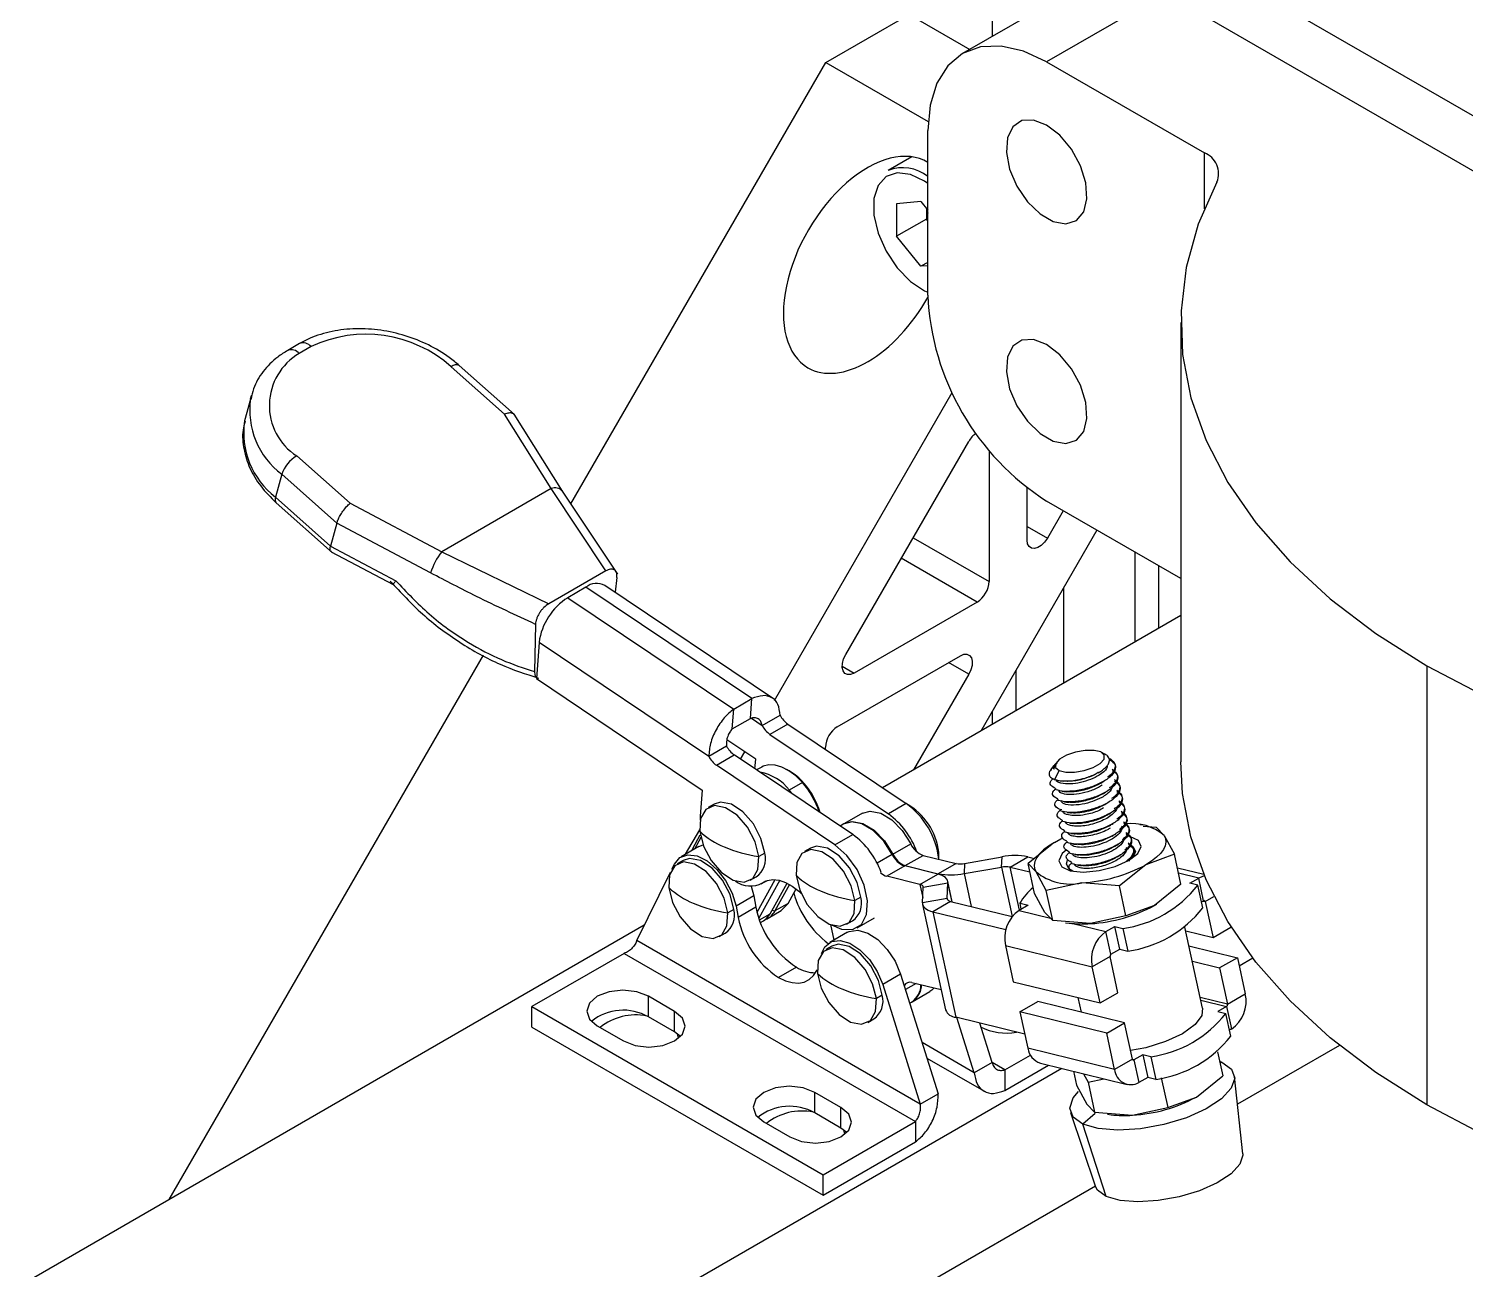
# Model space of a CAD drawing. Header units: millimetres. Extents: x -190 to 12889, y -227 to 3957.
# Drawn here: x 12126.8 to 12212.2, y 663.3 to 737.1 of the extents above; entities that cross this region are included whole.
import ezdxf

# ---------------------------------------------------------------- set-up
doc = ezdxf.new("R2010")
doc.units = ezdxf.units.MM
doc.header["$LTSCALE"] = 0.7
doc.layers.get('0').update_dxf_attribs({"color": 255})
doc.layers.add('DIM', color=94, linetype='Continuous', lineweight=25)

# ---------------------------------------------------------------- blocks, each defined once
blk = doc.blocks.new('3d')
at = {"color": 5, "linetype": 'Continuous', "lineweight": 25}
for p, q in [((17582.038, 697.738), (17582.038, 660.476)), ((17619.982, 650.36), (17595.177, 664.68)), ((17587.349, 663.542), (17580.278, 659.46)), ((17592.348, 663.047), (17585.277, 658.965)), ((17592.348, 663.047), (17617.154, 648.727)), ((17572.138, 658.937), (17577.088, 661.794)), ((17577.088, 661.794), (17580.704, 659.707)), ((17556.971, 632.667), (17572.138, 658.937)), ((17572.138, 658.937), (17578.222, 655.425)), ((17585.277, 658.965), (17594.658, 653.55)), ((17578.206, 645.083), (17578.206, 654.882)), ((17577.247, 653.322), (17575.847, 652.514)), ((17594.658, 650.232), (17594.658, 653.55)), ((17577.795, 650.656), (17576.351, 650.527)), ((17576.351, 650.527), (17576.351, 648.602)), ((17577.795, 650.656), (17578.206, 650.145)), ((17578.119, 649.622), (17576.351, 648.602)), ((17578.119, 650.254), (17578.119, 649.622)), ((17578.206, 649.514), (17578.119, 649.622)), ((17577.795, 646.806), (17576.351, 648.602)), ((17578.206, 647.043), (17577.795, 646.806)), ((17578.206, 646.842), (17577.795, 646.806)), ((17593.26, 643.454), (17593.26, 617.324)), ((17540.828, 642.211), (17540.121, 641.803)), ((17541.512, 642.027), (17540.805, 641.619)), ((17553.021, 638.012), (17549.85, 640.833)), ((17553.609, 637.982), (17550.33, 640.898)), ((17537.959, 639.123), (17537.59, 637.76)), ((17537.913, 638.93), (17537.959, 639.123)), ((17569.075, 620.972), (17579.654, 639.296)), ((17537.59, 637.76), (17537.556, 637.621)), ((17555.8, 633.579), (17553.021, 638.012)), ((17556.463, 633.428), (17553.592, 638.007)), ((17573.32, 623.705), (17580.644, 636.392)), ((17540.658, 635.526), (17543.829, 632.706)), ((17581.85, 635.838), (17581.85, 628.052)), ((17539.766, 634.436), (17539.397, 633.073)), ((17543.042, 631.523), (17539.766, 634.436)), ((17555.8, 633.579), (17549.282, 629.816)), ((17559.041, 628.684), (17555.8, 633.579)), ((17559.759, 628.497), (17556.467, 633.42)), ((17584.113, 630.513), (17584.113, 633.62)), ((17539.397, 633.073), (17542.672, 630.159)), ((17539.44, 632.734), (17542.794, 629.75)), ((17543.829, 632.706), (17549.282, 629.816)), ((17593.26, 628.228), (17585.277, 632.836)), ((17586.263, 632.267), (17585.32, 630.633)), ((17543.042, 631.523), (17542.672, 630.159)), ((17548.627, 628.563), (17543.042, 631.523)), ((17588.263, 631.112), (17581.36, 619.155)), ((17584.113, 631.33), (17585.32, 630.633)), ((17542.672, 630.159), (17546.558, 628.1)), ((17577.334, 630.659), (17581.85, 628.052)), ((17542.712, 629.827), (17546.394, 627.876)), ((17549.282, 629.816), (17555.648, 626.725)), ((17581.143, 626.828), (17576.627, 629.434)), ((17590.523, 629.808), (17590.523, 624.445)), ((17559.041, 628.684), (17555.648, 626.725)), ((17559.702, 628.294), (17559.595, 627.413)), ((17591.937, 628.991), (17591.937, 625.262)), ((17557.868, 627.711), (17556.788, 627.088)), ((17567.734, 621.081), (17557.868, 627.711)), ((17569.082, 621.037), (17558.986, 627.822)), ((17586.28, 627.678), (17586.28, 621.996)), ((17556.788, 627.088), (17566.655, 620.458)), ((17581.143, 626.828), (17573.82, 622.6)), ((17593.26, 626.025), (17575.514, 615.78)), ((17554.867, 625.503), (17554.802, 622.694)), ((17555.077, 624.429), (17554.918, 622.273)), ((17565.172, 617.646), (17555.077, 624.429)), ((17533.078, 591.283), (17551.775, 623.667)), ((17572.82, 619.41), (17580.143, 623.637)), ((17580.643, 622.532), (17579.435, 623.229)), ((17554.918, 622.273), (17564.784, 615.642)), ((17573.113, 623.008), (17573.82, 622.6)), ((17580.643, 622.532), (17577.36, 616.846)), ((17583.452, 622.779), (17583.452, 620.363)), ((17607.905, 623.043), (17607.905, 596.914)), ((17566.655, 620.458), (17567.734, 621.081)), ((17567.647, 619.91), (17567.734, 621.081)), ((17566.568, 619.287), (17566.655, 620.458)), ((17566.568, 619.287), (17567.647, 619.91)), ((17567.706, 619.918), (17568.354, 619.483)), ((17568.354, 619.483), (17569.414, 620.095)), ((17582.038, 620.329), (17582.038, 619.547)), ((17569.876, 619.569), (17568.815, 618.957)), ((17568.815, 618.957), (17575.863, 614.221)), ((17569.876, 619.569), (17576.923, 614.833)), ((17566.233, 618.258), (17565.172, 617.646)), ((17567.966, 617.479), (17566.253, 618.63)), ((17572.113, 618.066), (17572.113, 618.185)), ((17565.633, 617.12), (17566.694, 617.732)), ((17572.681, 612.384), (17565.633, 617.12)), ((17573.741, 612.996), (17566.694, 617.732)), ((17567.062, 617.485), (17567.312, 617.919)), ((17567.923, 616.906), (17567.966, 617.479)), ((17585.711, 617.104), (17585.515, 616.852)), ((17585.698, 616.892), (17585.792, 617.118)), ((17588.731, 617.787), (17588.524, 617.894)), ((17568.323, 617.014), (17568.022, 616.84)), ((17569.965, 616.784), (17569.823, 616.865)), ((17586.016, 616.805), (17585.751, 616.272)), ((17588.341, 616.67), (17588.432, 616.727)), ((17564.784, 615.642), (17564.668, 614.082)), ((17570.744, 616.091), (17569.966, 615.642)), ((17569.966, 615.642), (17570.168, 615.398)), ((17570.824, 616.061), (17570.744, 616.091)), ((17585.797, 615.734), (17585.814, 615.656)), ((17565.497, 614.805), (17565.144, 614.601)), ((17576.923, 614.833), (17575.863, 614.221)), ((17585.934, 615.106), (17585.951, 615.028)), ((17564.668, 614.082), (17564.662, 613.845)), ((17574.314, 614.261), (17573.254, 613.649)), ((17586.189, 614.458), (17586.071, 614.478)), ((17586.071, 614.478), (17586.088, 614.399)), ((17586.208, 613.849), (17586.225, 613.771)), ((17563.793, 611.823), (17564.632, 613.277)), ((17564.232, 612.171), (17564.671, 612.97)), ((17564.701, 612.824), (17564.317, 612.126)), ((17572.681, 612.384), (17573.741, 612.996)), ((17573.218, 613.628), (17572.994, 613.499)), ((17586.345, 613.221), (17586.362, 613.142)), ((17591.031, 613.555), (17590.812, 613.583)), ((17591.026, 613.491), (17591.789, 613.429)), ((17591.789, 613.429), (17592.262, 612.946)), ((17592.262, 612.946), (17592.874, 611.822)), ((17564.591, 612.284), (17563.53, 611.672)), ((17564.168, 612.04), (17564.232, 612.171)), ((17564.226, 612.073), (17564.232, 612.171)), ((17564.591, 612.284), (17564.832, 612.381)), ((17571.222, 612.187), (17570.868, 611.983)), ((17576.126, 611.836), (17577.186, 612.448)), ((17585.598, 612.418), (17584.172, 611.266)), ((17586.482, 612.593), (17586.499, 612.514)), ((17586.619, 611.964), (17586.636, 611.886)), ((17562.981, 610.929), (17563.127, 611.226)), ((17563.655, 611.455), (17563.302, 611.251)), ((17568.5, 611.888), (17568.147, 611.684)), ((17576.09, 611.815), (17575.191, 611.296)), ((17576.83, 611.124), (17575.77, 610.512)), ((17578.793, 610.644), (17576.83, 611.124)), ((17576.866, 611.145), (17577.927, 611.757)), ((17576.866, 611.145), (17578.828, 610.665)), ((17577.927, 611.757), (17579.889, 611.277)), ((17578.857, 611.943), (17578.805, 611.913)), ((17579.889, 611.277), (17578.828, 610.665)), ((17578.866, 611.527), (17578.857, 611.943)), ((17580.395, 611.279), (17580.366, 610.669)), ((17580.395, 611.279), (17582.62, 611.667)), ((17582.59, 611.057), (17582.62, 611.667)), ((17583.097, 611.059), (17584.157, 611.671)), ((17584.157, 611.671), (17584.554, 611.574)), ((17584.561, 609.484), (17584.172, 611.266)), ((17584.645, 610.783), (17584.172, 611.266)), ((17586.756, 611.336), (17586.773, 611.257)), ((17591.171, 611.2), (17589.608, 609.936)), ((17590.368, 611.764), (17590.452, 611.682)), ((17592.874, 611.822), (17591.171, 611.2)), ((17593.263, 610.04), (17592.874, 611.822)), ((17560.893, 606.696), (17562.896, 610.757)), ((17567.643, 610.271), (17567.997, 610.475)), ((17568.047, 608.377), (17569.115, 610.32)), ((17569.393, 610.275), (17568.153, 608.018)), ((17577.732, 610.032), (17575.77, 610.512)), ((17577.732, 610.032), (17578.793, 610.644)), ((17578.828, 610.665), (17578.835, 610.633)), ((17580.366, 610.669), (17582.59, 611.057)), ((17580.366, 610.669), (17580.792, 608.717)), ((17582.59, 611.057), (17583.231, 608.12)), ((17583.097, 611.059), (17584.28, 610.769)), ((17583.657, 608.489), (17583.097, 611.059)), ((17585.257, 609.659), (17584.645, 610.783)), ((17594.63, 610.614), (17593.053, 610.999)), ((17594.321, 610.401), (17593.12, 610.695)), ((17593.791, 610.095), (17594.321, 610.401)), ((17594.615, 609.055), (17594.321, 610.401)), ((17567.698, 609.922), (17567.855, 609.343)), ((17568.282, 610.063), (17568.608, 610.25)), ((17568.375, 610.123), (17568.565, 610.233)), ((17568.832, 608.287), (17569.832, 610.107)), ((17569.981, 610.026), (17569.114, 608.45)), ((17569.892, 608.899), (17570.366, 609.761)), ((17577.732, 610.032), (17577.904, 609.244)), ((17577.889, 608.936), (17577.933, 609.857)), ((17577.933, 609.857), (17579.404, 610.114)), ((17579.36, 609.193), (17579.404, 610.114)), ((17579.661, 608.993), (17579.396, 610.208)), ((17579.648, 608.997), (17579.404, 610.114)), ((17585.173, 608.359), (17584.561, 609.484)), ((17587.363, 610.118), (17585.257, 609.659)), ((17585.646, 607.876), (17585.257, 609.659)), ((17589.608, 609.936), (17587.363, 610.118)), ((17589.997, 608.154), (17589.608, 609.936)), ((17593.263, 610.04), (17591.7, 608.776)), ((17594.272, 609.978), (17593.791, 610.095)), ((17594.566, 608.631), (17594.272, 609.978)), ((17567.855, 609.343), (17566.795, 608.731)), ((17566.795, 608.731), (17566.92, 608.063)), ((17567.981, 608.675), (17566.92, 608.063)), ((17567.855, 609.343), (17567.981, 608.675)), ((17569.892, 608.899), (17569.114, 608.45)), ((17569.481, 608.468), (17569.892, 608.899)), ((17574.225, 609.27), (17573.872, 609.065)), ((17579.36, 609.193), (17577.889, 608.936)), ((17577.897, 608.842), (17579.267, 602.559)), ((17579.561, 609.018), (17578.5, 608.406)), ((17579.373, 609.133), (17579.36, 609.193)), ((17579.561, 609.018), (17583.232, 608.12)), ((17584.172, 608.787), (17583.642, 608.481)), ((17583.691, 608.905), (17584.172, 608.787)), ((17583.767, 608.553), (17583.691, 608.905)), ((17591.7, 608.776), (17589.997, 608.154)), ((17591.7, 608.776), (17591.841, 608.861)), ((17594.489, 608.983), (17594.615, 609.055)), ((17594.582, 609.036), (17594.705, 609.006)), ((17594.705, 609.006), (17595.227, 609.307)), ((17594.705, 609.006), (17595.175, 606.852)), ((17566.659, 608.538), (17566.305, 608.333)), ((17568.188, 607.916), (17568.832, 608.287)), ((17568.248, 607.756), (17568.42, 607.855)), ((17568.703, 608.019), (17569.481, 608.468)), ((17568.943, 608.49), (17569.114, 608.45)), ((17573.368, 607.653), (17573.722, 607.857)), ((17574.007, 607.444), (17575.032, 608.036)), ((17578.5, 608.406), (17579.871, 602.122)), ((17578.5, 608.406), (17582.851, 607.341)), ((17583.642, 608.481), (17585.499, 608.026)), ((17585.646, 607.876), (17585.173, 608.359)), ((17587.891, 607.695), (17585.646, 607.876)), ((17586.403, 607.751), (17586.623, 607.723)), ((17586.828, 607.701), (17588.806, 607.217)), ((17589.997, 608.154), (17587.891, 607.695)), ((17561.338, 607.597), (17472.486, 556.304)), ((17565.802, 606.921), (17566.155, 607.125)), ((17573.43, 607.181), (17572.369, 606.569)), ((17572.419, 607.633), (17572.619, 606.714)), ((17588.806, 607.217), (17589.336, 607.524)), ((17589.1, 605.871), (17588.806, 607.217)), ((17589.336, 607.524), (17589.818, 607.406)), ((17589.63, 606.177), (17589.336, 607.524)), ((17589.818, 607.406), (17590.111, 606.059)), ((17594.554, 602.663), (17593.501, 607.49)), ((17595.175, 606.852), (17593.554, 607.248)), ((17596.236, 607.464), (17595.175, 606.852)), ((17596.219, 607.542), (17596.236, 607.464)), ((17577.756, 596.961), (17560.893, 606.696)), ((17572.494, 606.353), (17572.141, 606.148)), ((17582.824, 606.391), (17587.988, 605.128)), ((17582.824, 606.391), (17583.294, 604.237)), ((17589.1, 605.871), (17589.63, 606.177)), ((17589.63, 606.177), (17590.111, 606.059)), ((17593.744, 606.374), (17596.627, 605.669)), ((17560.142, 605.927), (17554.652, 602.758)), ((17560.142, 605.927), (17577.466, 595.926)), ((17589.048, 605.74), (17587.988, 605.128)), ((17588.458, 602.974), (17587.988, 605.128)), ((17589.518, 603.586), (17589.048, 605.74)), ((17593.945, 605.453), (17595.567, 605.056)), ((17596.627, 605.669), (17595.567, 605.056)), ((17596.627, 605.669), (17597.097, 603.514)), ((17597.542, 605.637), (17596.735, 605.172)), ((17570.385, 605.106), (17569.325, 604.493)), ((17576.582, 604.683), (17575.522, 604.071)), ((17576.582, 604.683), (17578.816, 597.574)), ((17595.567, 605.056), (17596.036, 602.902)), ((17575.497, 603.435), (17575.144, 603.231)), ((17575.522, 604.071), (17577.756, 596.961)), ((17577.507, 604.139), (17576.869, 603.77)), ((17577.26, 604.199), (17579.002, 603.773)), ((17577.276, 603.051), (17578.336, 603.663)), ((17583.294, 604.237), (17588.458, 602.974)), ((17588.458, 602.974), (17589.518, 603.586)), ((17596.036, 602.902), (17597.097, 603.514)), ((17554.652, 602.758), (17571.976, 592.757)), ((17554.652, 601.533), (17554.652, 602.758)), ((17563.137, 602.472), (17561.582, 603.37)), ((17561.582, 602.145), (17561.582, 603.37)), ((17577.123, 602.963), (17577.24, 603.03)), ((17583.685, 602.442), (17584.746, 603.054)), ((17589.91, 601.791), (17584.746, 603.054)), ((17587.137, 603.297), (17587.328, 602.422)), ((17596.036, 602.902), (17594.415, 603.299)), ((17594.448, 603.148), (17595.985, 602.772)), ((17595.985, 602.772), (17595.455, 602.465)), ((17595.985, 602.772), (17596.279, 601.425)), ((17563.137, 601.247), (17561.582, 602.145)), ((17563.137, 601.247), (17563.137, 602.472)), ((17574.64, 601.818), (17574.994, 602.022)), ((17583.974, 601.119), (17579.871, 602.122)), ((17580.973, 598.819), (17579.941, 602.105)), ((17582.034, 599.431), (17581.298, 601.773)), ((17588.849, 601.179), (17583.685, 602.442)), ((17583.685, 602.442), (17584.155, 600.287)), ((17588.849, 601.179), (17589.91, 601.791)), ((17590.379, 599.637), (17589.91, 601.791)), ((17595.455, 602.465), (17595.936, 602.348)), ((17596.23, 601.001), (17595.936, 602.348)), ((17554.652, 601.533), (17571.976, 591.532)), ((17558.541, 601.615), (17560.097, 600.717)), ((17563.487, 600.982), (17563.137, 601.247)), ((17563.371, 600.877), (17563.304, 601.139)), ((17589.319, 599.024), (17588.849, 601.179)), ((17596.279, 601.425), (17596.153, 601.353)), ((17580.973, 598.819), (17577.861, 600.616)), ((17589.319, 599.024), (17584.155, 600.287)), ((17595.438, 600.065), (17595.749, 598.64)), ((17602.697, 600.448), (17596.636, 596.949)), ((17578.151, 599.691), (17581.669, 597.66)), ((17582.034, 599.431), (17580.973, 598.819)), ((17582.786, 598.997), (17582.034, 599.431)), ((17582.786, 598.997), (17584.307, 599.875)), ((17582.786, 597.772), (17585.381, 599.27)), ((17584.906, 599.386), (17590.07, 598.123)), ((17590.379, 599.637), (17589.319, 599.024)), ((17590.47, 599.588), (17590.391, 599.607)), ((17591, 599.894), (17590.47, 599.588)), ((17590.47, 599.588), (17590.763, 598.241)), ((17591.482, 599.776), (17591, 599.894)), ((17591, 599.894), (17591.294, 598.547)), ((17591.482, 599.776), (17591.775, 598.429)), ((17595.56, 599.505), (17595.692, 599.449)), ((17595.574, 599.44), (17595.692, 599.449)), ((17586.175, 599.076), (17539.09, 571.894)), ((17582.786, 598.997), (17582.786, 597.772)), ((17586.867, 598.907), (17587.047, 598.084)), ((17587.471, 598.759), (17587.743, 598.259)), ((17587.743, 598.259), (17588.68, 598.463)), ((17591.294, 598.547), (17590.763, 598.241)), ((17591.775, 598.429), (17591.294, 598.547)), ((17592.099, 598.514), (17592.483, 596.754)), ((17594.185, 597.376), (17595.749, 598.64)), ((17596.949, 594.004), (17596.461, 598.59)), ((17573.037, 596.757), (17571.481, 597.655)), ((17571.481, 596.43), (17571.481, 597.655)), ((17577.756, 596.961), (17578.816, 597.574)), ((17587.047, 598.084), (17587.659, 596.959)), ((17587.743, 598.259), (17588.132, 596.476)), ((17573.037, 595.532), (17573.037, 596.757)), ((17587.659, 596.959), (17588.132, 596.476)), ((17590.377, 596.295), (17592.483, 596.754)), ((17592.483, 596.754), (17594.185, 597.376)), ((17568.441, 595.9), (17569.996, 595.002)), ((17573.037, 595.532), (17571.481, 596.43)), ((17571.976, 592.757), (17577.466, 595.926)), ((17577.466, 595.926), (17577.466, 594.701)), ((17586.699, 596.462), (17588.164, 592.088)), ((17588.154, 596.403), (17587.432, 595.769)), ((17588.823, 591.465), (17587.432, 595.769)), ((17588.132, 596.476), (17590.377, 596.295)), ((17588.889, 596.351), (17589.109, 596.323)), ((17573.387, 595.267), (17573.037, 595.532)), ((17573.27, 595.162), (17573.203, 595.424)), ((17571.976, 591.532), (17577.466, 594.701)), ((17571.976, 591.532), (17571.976, 592.757)), ((17588.173, 592.064), (17543.905, 566.508))]:
    blk.add_line(p, q, dxfattribs=at)
at = {"color": 5, "linetype": 'Continuous', "lineweight": 25, "flags": 128}
for points in [[(17585.277, 658.965), (17583.898, 659.605), (17582.571, 659.906), (17581.349, 659.857), (17580.277, 659.46), (17579.398, 658.73), (17578.744, 657.696), (17578.342, 656.396), (17578.206, 654.882)], [(17585.277, 655.209), (17584.496, 655.509), (17583.8, 655.476), (17583.264, 655.113), (17582.947, 654.46), (17582.881, 653.587), (17583.075, 652.589), (17583.508, 651.574), (17584.133, 650.652), (17584.881, 649.923), (17585.673, 649.466), (17586.421, 649.331), (17587.046, 649.532), (17587.479, 650.047), (17587.673, 650.821), (17587.608, 651.769), (17587.29, 652.79), (17586.754, 653.771), (17586.058, 654.608), (17585.277, 655.209)], [(17578.206, 651.725), (17578.006, 651.866), (17577.166, 652.279), (17576.381, 652.376), (17575.722, 652.15), (17575.247, 651.619), (17574.998, 650.832), (17574.998, 649.859), (17575.247, 648.785), (17575.722, 647.706), (17576.381, 646.719), (17577.166, 645.91), (17578.006, 645.352), (17578.206, 645.262)], [(17595.408, 651.823), (17594.299, 649.307), (17593.586, 646.744), (17593.275, 644.155), (17593.368, 641.559), (17593.864, 638.979), (17594.76, 636.435), (17596.049, 633.948), (17597.719, 631.538), (17599.758, 629.224), (17602.148, 627.025), (17604.871, 624.96), (17607.905, 623.043)], [(17578.152, 650.213), (17578.168, 650.125), (17578.206, 649.964)], [(17585.277, 642.145), (17584.496, 642.445), (17583.8, 642.412), (17583.264, 642.049), (17582.947, 641.395), (17582.881, 640.522), (17583.075, 639.524), (17583.508, 638.509), (17584.133, 637.587), (17584.881, 636.858), (17585.673, 636.401), (17586.421, 636.266), (17587.046, 636.467), (17587.479, 636.982), (17587.673, 637.756), (17587.608, 638.704), (17587.29, 639.725), (17586.754, 640.707), (17586.058, 641.543), (17585.277, 642.145)], [(17585.32, 630.633), (17585.153, 630.394), (17584.958, 630.2), (17584.75, 630.069), (17584.549, 630.011), (17584.371, 630.031), (17584.232, 630.128), (17584.143, 630.294), (17584.113, 630.513)], [(17573.82, 622.6), (17573.614, 622.517), (17573.427, 622.511), (17573.273, 622.583), (17573.166, 622.727), (17573.116, 622.93), (17573.126, 623.175), (17573.196, 623.441), (17573.32, 623.705)], [(17580.143, 623.637), (17580.348, 623.721), (17580.536, 623.726), (17580.689, 623.654), (17580.796, 623.51), (17580.846, 623.307), (17580.836, 623.062), (17580.766, 622.796), (17580.643, 622.532)], [(17607.905, 623.043), (17611.12, 621.342), (17614.581, 619.809), (17618.26, 618.456), (17622.129, 617.294), (17626.159, 616.33), (17630.319, 615.573), (17634.577, 615.028), (17638.902, 614.699), (17643.26, 614.589), (17647.618, 614.699), (17651.942, 615.028), (17656.201, 615.573), (17660.361, 616.33), (17664.391, 617.294), (17668.26, 618.456), (17671.939, 619.809), (17675.399, 621.342), (17678.615, 623.043)], [(17588.494, 617.909), (17588.097, 618.006), (17587.571, 618.004), (17586.997, 617.904), (17586.463, 617.721), (17586.049, 617.482), (17585.819, 617.224), (17585.807, 616.986), (17586.016, 616.805)], [(17570.744, 616.091), (17570.354, 616.482), (17569.943, 616.793), (17569.527, 617.013), (17569.123, 617.133), (17568.746, 617.148), (17568.41, 617.059), (17568.323, 617.014)], [(17586.016, 616.805), (17586.414, 616.708), (17586.94, 616.709), (17587.514, 616.809), (17588.048, 616.993), (17588.462, 617.232), (17588.692, 617.49), (17588.704, 617.727), (17588.494, 617.909)], [(17607.905, 596.914), (17604.871, 598.83), (17602.148, 600.896), (17599.758, 603.095), (17597.719, 605.409), (17596.049, 607.819), (17594.76, 610.306), (17593.864, 612.85), (17593.368, 615.43), (17593.26, 617.324)], [(17568.147, 611.684), (17567.927, 612.565), (17567.474, 613.427), (17566.857, 614.139), (17566.169, 614.591), (17565.515, 614.715), (17564.995, 614.492), (17564.687, 613.956), (17564.64, 613.189)], [(17568.5, 611.888), (17568.281, 612.769), (17567.828, 613.632), (17567.21, 614.343), (17566.522, 614.795), (17565.868, 614.919), (17565.497, 614.805)], [(17576.09, 611.815), (17575.582, 612.609), (17574.957, 613.242), (17574.29, 613.64), (17573.658, 613.755), (17573.218, 613.628)], [(17573.254, 613.649), (17573.72, 613.777), (17574.348, 613.651), (17575.008, 613.251), (17575.624, 612.621), (17576.126, 611.836)], [(17574.314, 614.261), (17574.78, 614.389), (17575.408, 614.264), (17576.068, 613.863), (17576.685, 613.234), (17577.186, 612.448)], [(17564.64, 613.189), (17564.86, 612.307), (17565.313, 611.445), (17565.93, 610.734), (17566.618, 610.282), (17567.272, 610.158), (17567.792, 610.38), (17568.099, 610.916), (17568.147, 611.684)], [(17590.152, 611.449), (17590.699, 611.871), (17590.904, 612.292), (17590.736, 612.648), (17590.221, 612.885), (17590.157, 612.9)], [(17592.262, 612.946), (17592.352, 612.755), (17592.375, 612.549), (17592.331, 612.331), (17592.221, 612.105), (17592.047, 611.875), (17591.81, 611.645), (17591.517, 611.419), (17591.171, 611.2)], [(17573.872, 609.065), (17573.652, 609.947), (17573.199, 610.809), (17572.581, 611.521), (17571.893, 611.973), (17571.239, 612.097), (17570.719, 611.874), (17570.412, 611.338), (17570.365, 610.571)], [(17574.225, 609.27), (17574.006, 610.151), (17573.553, 611.013), (17572.935, 611.725), (17572.247, 612.177), (17571.593, 612.301), (17571.222, 612.187)], [(17572.472, 607.614), (17573.067, 607.357), (17573.733, 607.336), (17574.251, 607.641), (17574.559, 608.237), (17574.619, 609.05), (17574.425, 609.983), (17573.999, 610.923), (17573.393, 611.757), (17572.681, 612.384)], [(17585.735, 612.529), (17585.389, 612.311), (17585.096, 612.084), (17584.86, 611.854), (17584.685, 611.624), (17584.575, 611.398), (17584.531, 611.18), (17584.555, 610.974), (17584.645, 610.783)], [(17585.735, 612.529), (17586.128, 612.737), (17586.217, 612.779)], [(17586.441, 612.072), (17586.207, 611.858), (17586.002, 611.437), (17586.17, 611.081), (17586.685, 610.844), (17587.47, 610.763), (17588.404, 610.849), (17589.346, 611.09), (17590.152, 611.449)], [(17590.281, 612.368), (17590.426, 612.272), (17590.567, 611.973), (17590.394, 611.619), (17590.355, 611.577)], [(17566.305, 608.333), (17566.086, 609.215), (17565.633, 610.077), (17565.015, 610.789), (17564.327, 611.241), (17563.673, 611.365), (17563.153, 611.142), (17562.846, 610.606), (17562.798, 609.839)], [(17563.127, 611.226), (17563.453, 611.622), (17563.918, 611.795), (17564.478, 611.727), (17565.078, 611.427), (17565.662, 610.921), (17566.174, 610.26), (17566.563, 609.506), (17566.795, 608.731)], [(17566.659, 608.538), (17566.439, 609.419), (17565.986, 610.281), (17565.369, 610.993), (17564.68, 611.445), (17564.027, 611.569), (17563.655, 611.455)], [(17586.843, 610.811), (17586.59, 610.955), (17586.449, 611.254), (17586.524, 611.478)], [(17568.375, 610.123), (17568.662, 610.27), (17568.995, 610.323), (17569.361, 610.282), (17569.748, 610.148), (17570.143, 609.925), (17570.531, 609.621), (17570.664, 609.496)], [(17570.365, 610.571), (17570.584, 609.689), (17571.037, 608.827), (17571.655, 608.115), (17572.343, 607.663), (17572.997, 607.539), (17573.517, 607.762), (17573.824, 608.298), (17573.872, 609.065)], [(17579.404, 610.114), (17579.398, 610.201), (17579.37, 610.284), (17579.322, 610.361), (17579.254, 610.432), (17579.166, 610.497), (17579.059, 610.554), (17578.934, 610.603), (17578.793, 610.644)], [(17594.665, 610.529), (17594.548, 610.501), (17594.321, 610.401)], [(17562.798, 609.839), (17563.018, 608.957), (17563.471, 608.095), (17564.089, 607.383), (17564.777, 606.931), (17565.431, 606.807), (17565.951, 607.03), (17566.258, 607.566), (17566.305, 608.333)], [(17577.933, 609.857), (17577.931, 609.886), (17577.922, 609.913), (17577.906, 609.939), (17577.884, 609.962), (17577.855, 609.983), (17577.82, 610.002), (17577.779, 610.018), (17577.732, 610.032)], [(17577.889, 608.936), (17577.895, 608.849), (17577.923, 608.766), (17577.971, 608.689), (17578.039, 608.617), (17578.127, 608.553), (17578.234, 608.496), (17578.359, 608.446), (17578.5, 608.406)], [(17579.36, 609.193), (17579.362, 609.164), (17579.371, 609.137), (17579.387, 609.111), (17579.409, 609.088), (17579.438, 609.066), (17579.473, 609.048), (17579.515, 609.031), (17579.561, 609.018)], [(17568.42, 607.855), (17568.615, 608.002), (17568.832, 608.287)], [(17573.43, 607.181), (17573.536, 607.234), (17574.048, 607.305), (17574.631, 607.136), (17575.232, 606.744), (17575.791, 606.165), (17576.256, 605.456), (17576.582, 604.683)], [(17575.144, 603.231), (17574.924, 604.113), (17574.471, 604.975), (17573.854, 605.686), (17573.166, 606.138), (17572.512, 606.262), (17571.992, 606.039), (17571.684, 605.503), (17571.637, 604.736)], [(17571.885, 605.92), (17572.086, 606.318), (17572.476, 606.622), (17572.987, 606.693), (17573.571, 606.524), (17574.171, 606.131), (17574.731, 605.553), (17575.196, 604.843), (17575.522, 604.071)], [(17575.497, 603.435), (17575.278, 604.317), (17574.825, 605.179), (17574.207, 605.89), (17573.519, 606.342), (17572.865, 606.466), (17572.494, 606.353)], [(17569.325, 604.493), (17569.735, 604.296), (17570.134, 604.183), (17570.51, 604.158), (17570.854, 604.221), (17571.155, 604.371), (17571.406, 604.603), (17571.599, 604.911), (17571.623, 604.965)], [(17571.637, 604.736), (17571.857, 603.854), (17572.31, 602.992), (17572.927, 602.281), (17573.615, 601.829), (17574.269, 601.705), (17574.789, 601.928), (17575.096, 602.464), (17575.144, 603.231)], [(17561.582, 603.37), (17560.884, 603.639), (17560.062, 603.734), (17559.239, 603.639), (17558.541, 603.37), (17558.075, 602.967), (17557.912, 602.493), (17558.075, 602.018), (17558.541, 601.615)], [(17578.587, 603.874), (17578.44, 603.732), (17578.336, 603.663)], [(17594.554, 602.663), (17594.507, 602.233), (17594.104, 601.683), (17593.363, 601.146), (17592.356, 600.674), (17591.182, 600.314), (17590.27, 600.139)], [(17560.097, 600.717), (17560.794, 600.448), (17561.617, 600.353), (17562.44, 600.448), (17563.137, 600.717), (17563.603, 601.119), (17563.767, 601.594), (17563.603, 602.069), (17563.137, 602.472)], [(17595.692, 599.449), (17596.269, 599.032), (17596.465, 598.501), (17596.264, 597.897), (17595.682, 597.27), (17594.766, 596.67), (17593.59, 596.146), (17592.25, 595.741), (17590.854, 595.487), (17589.516, 595.405), (17588.344, 595.502), (17587.432, 595.769)], [(17571.481, 597.655), (17570.784, 597.924), (17569.961, 598.019), (17569.138, 597.924), (17568.441, 597.655), (17567.975, 597.253), (17567.811, 596.778), (17567.975, 596.303), (17568.441, 595.9)], [(17587.432, 595.769), (17586.854, 596.185), (17586.659, 596.717), (17586.86, 597.321), (17587.169, 597.701)], [(17569.996, 595.002), (17570.694, 594.733), (17571.517, 594.638), (17572.339, 594.733), (17573.037, 595.002), (17573.503, 595.405), (17573.667, 595.88), (17573.503, 596.355), (17573.037, 596.757)], [(17678.615, 596.914), (17675.399, 595.213), (17671.939, 593.68), (17668.26, 592.327), (17664.391, 591.164), (17660.361, 590.201), (17656.201, 589.443), (17651.942, 588.898), (17647.618, 588.57), (17643.26, 588.46), (17638.902, 588.57), (17634.577, 588.898), (17630.319, 589.443), (17626.159, 590.201), (17622.129, 591.164), (17618.26, 592.327), (17614.581, 593.68), (17611.12, 595.213), (17607.905, 596.914)], [(17596.949, 594.004), (17596.954, 593.923), (17596.772, 593.38), (17596.248, 592.815), (17595.424, 592.276), (17594.366, 591.804), (17593.16, 591.44), (17591.904, 591.211), (17590.699, 591.137), (17589.644, 591.224), (17588.823, 591.465)], [(17588.823, 591.465), (17588.304, 591.84), (17588.164, 592.088)]]:
    blk.add_lwpolyline(points, dxfattribs=at)
at = {"color": 5, "linetype": 'Continuous', "lineweight": 25}
for centre, radius, start, end in [((17594.204, 652.326), 1.305, 337.31792, 69.62476), ((17576.71, 650.242), 2.43, 52.01643, 110.81154), ((17593.558, 645.782), 15.368, 182.60548, 237.39452), ((17544.783, 635.153), 7.612, 48.25643, 115.44545), ((17541.042, 641.643), 0.607, 39.19204, 110.68302), ((17542.605, 638.527), 3.577, 120.20852, 237.0252), ((17540.335, 641.235), 0.607, 39.19046, 110.69449), ((17550.14, 640.499), 0.442, 64.575, 131.00086), ((17542.63, 638.247), 4.767, 171.75957, 233.07083), ((17542.344, 636.913), 4.841, 171.59076, 232.49581), ((17581.948, 635.666), 1.492, 126.16459, 150.88085), ((17541.728, 633.741), 2.082, 120.94201, 160.48079), ((17556.026, 633.045), 0.579, 40.56463, 113.00975), ((17539.688, 632.937), 0.321, 154.975, 219.30669), ((17552.338, 627.421), 3.883, 141.90985, 162.88947), ((17558.511, 626.918), 1.022, 62.29779, 129.02501), ((17580.315, 628.122), 1.537, 302.60548, 357.39452), ((17558.756, 623.942), 3.711, 122.0275, 172.44754), ((17570.75, 620.802), 1.511, 207.87997, 234.64799), ((17569.69, 620.189), 1.511, 207.87997, 234.64799), ((17573.648, 618.115), 1.537, 122.60548, 177.39452), ((17567.568, 618.965), 1.511, 207.87997, 234.64799), ((17566.508, 618.352), 1.511, 207.87997, 234.64799), ((17567.724, 613.913), 2.832, 37.62843, 79.67167), ((17568.222, 613.839), 3.422, 40.48946, 59.3749), ((17566.933, 612.748), 5.069, 18.25611, 41.25873), ((17567.282, 612.951), 4.714, 16.65973, 41.28673), ((17574.165, 610.997), 4.725, 6.46169, 54.2801), ((17575.074, 611.503), 3.808, 6.64202, 60.73412), ((17573.05, 610.346), 4.788, 19.75344, 54.02731), ((17567.891, 616.694), 4.781, 227.15952, 247.93208), ((17570.942, 609.131), 4.772, 19.69594, 54.08481), ((17590.337, 610.663), 2.986, 49.86932, 96.97311), ((17569.556, 620.59), 9.017, 247.42559, 261.0087), ((17578.365, 612.969), 1.289, 203.83968, 250.1047), ((17567.233, 611.544), 1.314, 305.57495, 15.18801), ((17577.269, 612.336), 1.289, 203.83968, 250.1047), ((17577.305, 612.357), 1.289, 203.83968, 250.1047), ((17580.138, 612.551), 1.299, 258.92474, 281.41372), ((17583.4, 607.801), 3.943, 78.92474, 101.41372), ((17586.821, 619.272), 9.17, 273.38835, 298.32188), ((17573.616, 614.076), 4.781, 227.15952, 247.93208), ((17576.024, 611.401), 0.924, 227.51903, 254.04585), ((17579.586, 614.534), 3.943, 258.92474, 281.41372), ((17582.847, 609.784), 1.299, 78.92474, 101.41372), ((17586.7, 613.299), 3.249, 230.75085, 281.7578), ((17566.049, 613.344), 4.781, 227.15952, 247.93208), ((17567.644, 611.422), 1.491, 232.99877, 299.34189), ((17575.634, 611.008), 5.604, 195.42608, 233.30553), ((17575.281, 617.971), 9.017, 247.42559, 261.0087), ((17586.141, 607.635), 2.76, 126.92647, 152.60457), ((17588.863, 614.204), 6.865, 277.99525, 321.99937), ((17567.714, 617.239), 9.017, 247.42559, 261.0087), ((17573.367, 609.709), 5.485, 190.86079, 237.06616), ((17572.957, 608.925), 1.314, 305.57495, 15.18801), ((17587.349, 616.848), 9.17, 273.38835, 298.32188), ((17589.156, 612.858), 6.865, 277.99525, 321.99937), ((17594.645, 609.002), 0.0607, 3.69452, 119.38206), ((17565.391, 608.193), 1.314, 305.57495, 15.18801), ((17572.306, 609.097), 5.485, 190.86079, 237.06616), ((17568.177, 608.933), 1.055, 291.03469, 332.74439), ((17584.784, 606.828), 2.009, 124.66372, 192.56597), ((17587.408, 614.413), 6.736, 263.30821, 274.11456), ((17589.948, 605.565), 2.009, 124.66372, 192.56597), ((17589.171, 605.768), 0.126, 124.66372, 192.56597), ((17571.561, 606.986), 2.217, 237.98401, 269.01167), ((17574.888, 608.241), 4.781, 227.15952, 247.93208), ((17576.553, 612.137), 9.017, 247.42559, 261.0087), ((17574.23, 603.091), 1.314, 305.57495, 15.18801), ((17577.148, 603.839), 0.377, 72.63981, 156.88868), ((17576.566, 604.064), 1.234, 303.13226, 0.14781), ((17576.605, 604.079), 1.228, 303.12337, 359.05841), ((17595.136, 603.077), 2.009, 304.66372, 12.56597), ((17595.914, 602.875), 0.126, 304.66372, 12.56597), ((17560.081, 599.523), 3.021, 60.22254, 128.72396), ((17560.832, 598.853), 3.408, 78.94764, 128.54545), ((17579.913, 602.816), 0.695, 201.7452, 266.52609), ((17590.527, 606.574), 6.865, 277.99525, 321.99937), ((17582.87, 604.531), 3.345, 242.87819, 280.39208), ((17590.82, 605.228), 6.865, 277.99525, 321.99937), ((17585.26, 600.445), 1.116, 188.10519, 251.52967), ((17590.44, 599.64), 0.0607, 183.69452, 299.38206), ((17590.287, 599.087), 0.97, 183.69452, 299.38206), ((17569.981, 593.808), 3.021, 60.22254, 128.72396), ((17589.835, 605.448), 9.17, 273.38835, 298.32188), ((17570.731, 593.138), 3.408, 78.94758, 128.54545), ((17589.894, 603.013), 6.736, 263.30821, 274.11456)]:
    blk.add_arc(centre, radius, start, end, dxfattribs=at)
for start_param, end_param in [(6.26684, 9.424819), (3.141633, 4.729064)]:
    blk.add_ellipse((17574.613, 646.894), major_axis=(3.536, 6.124), ratio=0.577335, start_param=start_param, end_param=end_param, dxfattribs=at)
for points, knots in [([(17550.33, 640.898), (17550.135, 641.061), (17549.582, 641.524), (17548.514, 642.158), (17547.127, 642.713), (17545.659, 643.041), (17544.175, 643.131), (17542.744, 642.969), (17541.624, 642.633), (17541.032, 642.319), (17540.828, 642.211)], [0, 0, 0, 0, 0.076564, 0.217182, 0.357984, 0.498998, 0.640391, 0.782342, 0.924948, 1, 1, 1, 1]), ([(17540.121, 641.803), (17539.92, 641.677), (17539.359, 641.324), (17538.633, 640.575), (17538.094, 639.701), (17537.984, 639.105), (17537.945, 638.893)], [0, 0, 0, 0, 0.181274, 0.505581, 0.824047, 1, 1, 1, 1]), ([(17553.623, 637.951), (17553.621, 637.956), (17553.603, 638.013), (17553.491, 638.069), (17553.291, 638.098), (17553.109, 638.04), (17553.021, 638.012)], [0, 0, 0, 0, 0.03019, 0.330162, 0.677723, 1, 1, 1, 1]), ([(17537.59, 637.592), (17537.541, 637.413), (17537.393, 636.873), (17537.482, 635.912), (17537.832, 634.787), (17538.473, 633.694), (17539.113, 633.059), (17539.44, 632.734)], [0, 0, 0, 0, 0.10775, 0.325542, 0.544166, 0.767104, 1, 1, 1, 1]), ([(17543.042, 631.523), (17543.063, 631.59), (17543.108, 631.728), (17543.236, 631.978), (17543.41, 632.25), (17543.619, 632.514), (17543.761, 632.643), (17543.829, 632.706)], [0, 0, 0, 0, 0.175825, 0.365435, 0.561712, 0.789128, 1, 1, 1, 1]), ([(17542.718, 629.84), (17542.709, 629.839), (17542.655, 629.838), (17542.634, 629.951), (17542.66, 630.092), (17542.672, 630.159)], [0, 0, 0, 0, 0.096297, 0.566301, 1, 1, 1, 1]), ([(17554.867, 625.503), (17553.696, 626.045), (17551.605, 627.011), (17549.537, 628.089), (17548.627, 628.563)], [0, 0, 0, 0, 0.559956, 1, 1, 1, 1]), ([(17559.702, 628.294), (17559.706, 628.347), (17559.714, 628.453), (17559.686, 628.584), (17559.631, 628.689), (17559.548, 628.758), (17559.443, 628.793), (17559.28, 628.795), (17559.137, 628.728), (17559.041, 628.684)], [0, 0, 0, 0, 0.1252553, 0.2503616, 0.3748435, 0.5003981, 0.6246684, 0.7505498, 1, 1, 1, 1]), ([(17546.225, 628.073), (17546.844, 627.402), (17548.086, 626.055), (17550.338, 624.387), (17552.693, 623.061), (17554.285, 622.55), (17555.051, 622.303)], [0, 0, 0, 0, 0.2528163, 0.5073963, 0.7628018, 1, 1, 1, 1]), ([(17546.398, 627.883), (17546.403, 627.892), (17546.413, 627.913), (17546.508, 628.036), (17546.558, 628.1)], [0, 0, 0, 0, 0.47071, 1, 1, 1, 1]), ([(17546.558, 628.1), (17547.195, 627.419), (17548.488, 626.036), (17550.683, 624.485), (17552.822, 623.344), (17554.147, 622.909), (17554.802, 622.694)], [0, 0, 0, 0, 0.275559, 0.55962, 0.782604, 1, 1, 1, 1]), ([(17555.648, 626.725), (17555.551, 626.658), (17555.405, 626.558), (17555.227, 626.36), (17555.108, 626.196), (17555.007, 626.02), (17554.931, 625.84), (17554.879, 625.663), (17554.871, 625.556), (17554.867, 625.503)], [0, 0, 0, 0, 0.249181, 0.374651, 0.499189, 0.624345, 0.749107, 0.874308, 1, 1, 1, 1]), ([(17554.802, 622.694), (17554.811, 622.608), (17554.829, 622.436), (17554.928, 622.31), (17555.016, 622.306), (17555.03, 622.305)], [0, 0, 0, 0, 0.455859, 0.911404, 1, 1, 1, 1]), ([(17585.698, 616.892), (17585.682, 616.917), (17585.65, 616.968), (17585.65, 617.038), (17585.706, 617.083), (17585.721, 617.095)], [0, 0, 0, 0, 0.423603, 0.847855, 1, 1, 1, 1]), ([(17585.806, 617.205), (17585.789, 617.189), (17585.668, 617.079), (17585.684, 616.978), (17585.698, 616.892)], [0, 0, 0, 0, 0.146986, 1, 1, 1, 1]), ([(17585.751, 616.272), (17585.903, 616.236), (17586.206, 616.163), (17586.656, 616.186), (17586.944, 616.223), (17587.171, 616.259), (17587.629, 616.367), (17588.225, 616.593), (17588.655, 616.859), (17588.88, 617.085), (17588.95, 617.199), (17588.974, 617.257), (17588.978, 617.265), (17588.989, 617.294), (17589.02, 617.4), (17589.003, 617.539), (17588.891, 617.694), (17588.769, 617.763), (17588.698, 617.803)], [0, 0, 0, 0, 0.125599, 0.24946, 0.253414, 0.285495, 0.374614, 0.499344, 0.624019, 0.687034, 0.74953, 0.749869, 0.752288, 0.758775, 0.782891, 0.8748, 0.927376, 1, 1, 1, 1]), ([(17585.807, 617.172), (17585.826, 617.2), (17585.847, 617.232), (17585.919, 617.264), (17585.927, 617.268)], [0, 0, 0, 0, 0.888503, 1, 1, 1, 1]), ([(17589.049, 617.442), (17589.167, 617.353), (17589.398, 617.177), (17589.376, 616.81), (17589.076, 616.416), (17588.516, 616.051), (17587.792, 615.761), (17587.022, 615.584), (17586.295, 615.54), (17585.976, 615.617), (17585.814, 615.656)], [0, 0, 0, 0, 0.1262466, 0.2485566, 0.375909, 0.5, 0.624091, 0.7514434, 0.8737534, 1, 1, 1, 1]), ([(17588.882, 617.107), (17588.877, 617.047), (17588.861, 616.861), (17588.473, 616.546), (17587.9, 616.263), (17587.288, 616.074), (17586.632, 615.981), (17586.093, 616.032), (17585.807, 616.158), (17585.847, 616.264), (17585.85, 616.274)], [0, 0, 0, 0, 0.079724, 0.249943, 0.379444, 0.514347, 0.646478, 0.813527, 0.983116, 1, 1, 1, 1]), ([(17589.032, 617.52), (17589.151, 617.431), (17589.384, 617.255), (17589.348, 616.891), (17589.167, 616.591), (17588.936, 616.446), (17588.897, 616.421)], [0, 0, 0, 0, 0.313822, 0.617859, 0.93443, 1, 1, 1, 1]), ([(17585.552, 616.868), (17585.515, 616.829), (17585.423, 616.731), (17585.412, 616.574), (17585.48, 616.399), (17585.658, 616.316), (17585.751, 616.272)], [0, 0, 0, 0, 0.160346, 0.3943772, 0.6826141, 1, 1, 1, 1]), ([(17585.797, 615.734), (17585.689, 615.796), (17585.476, 615.917), (17585.465, 616.15), (17585.621, 616.286), (17585.664, 616.323)], [0, 0, 0, 0, 0.4287055, 0.844043, 1, 1, 1, 1]), ([(17589.186, 616.814), (17589.304, 616.724), (17589.535, 616.549), (17589.513, 616.181), (17589.213, 615.788), (17588.653, 615.423), (17587.929, 615.133), (17587.159, 614.955), (17586.432, 614.912), (17586.113, 614.988), (17585.951, 615.028)], [0, 0, 0, 0, 0.126247, 0.248557, 0.375909, 0.5, 0.624091, 0.751443, 0.873753, 1, 1, 1, 1]), ([(17588.336, 616.68), (17588.257, 616.631), (17588.077, 616.517), (17587.713, 616.374), (17587.307, 616.252), (17586.905, 616.179), (17586.554, 616.153), (17586.375, 616.169), (17586.295, 616.177)], [0, 0, 0, 0, 0.139627, 0.318448, 0.501727, 0.683242, 0.857816, 1, 1, 1, 1]), ([(17589.169, 616.892), (17589.288, 616.803), (17589.521, 616.627), (17589.486, 616.262), (17589.295, 615.955), (17589.051, 615.803), (17589, 615.77)], [0, 0, 0, 0, 0.307772, 0.605947, 0.916414, 1, 1, 1, 1]), ([(17589.306, 616.264), (17589.425, 616.174), (17589.658, 615.998), (17589.623, 615.634), (17589.43, 615.325), (17589.183, 615.17), (17589.128, 615.136)], [0, 0, 0, 0, 0.3062607, 0.6029715, 0.9119146, 1, 1, 1, 1]), ([(17585.934, 615.106), (17585.826, 615.168), (17585.613, 615.289), (17585.603, 615.523), (17585.76, 615.66), (17585.805, 615.699)], [0, 0, 0, 0, 0.426566, 0.839831, 1, 1, 1, 1]), ([(17588.584, 615.949), (17588.515, 615.899), (17588.292, 615.737), (17587.729, 615.526), (17587.035, 615.372), (17586.43, 615.369), (17586.046, 615.468), (17586.014, 615.6), (17586.001, 615.652)], [0, 0, 0, 0, 0.085374, 0.279542, 0.477499, 0.66863, 0.867389, 1, 1, 1, 1]), ([(17586.02, 616.209), (17586.064, 616.203), (17586.151, 616.191), (17586.242, 616.18), (17586.287, 616.174)], [0, 0, 0, 0, 0.500167, 1, 1, 1, 1]), ([(17589.323, 616.185), (17589.441, 616.096), (17589.672, 615.92), (17589.65, 615.553), (17589.35, 615.16), (17588.79, 614.795), (17588.066, 614.505), (17587.296, 614.327), (17586.569, 614.283), (17586.25, 614.36), (17586.088, 614.399)], [0, 0, 0, 0, 0.126247, 0.248557, 0.375909, 0.5, 0.624091, 0.751443, 0.873753, 1, 1, 1, 1]), ([(17589.213, 615.973), (17589.184, 615.844), (17589.127, 615.584), (17588.623, 615.212), (17588.011, 614.947), (17587.341, 614.768), (17586.667, 614.725), (17586.209, 614.822), (17586.147, 614.961), (17586.122, 615.016)], [0, 0, 0, 0, 0.160208, 0.320656, 0.445083, 0.573733, 0.730861, 0.893224, 1, 1, 1, 1]), ([(17586.178, 615.578), (17586.221, 615.572), (17586.308, 615.561), (17586.397, 615.549), (17586.442, 615.543)], [0, 0, 0, 0, 0.500148, 1, 1, 1, 1]), ([(17589.46, 615.557), (17589.578, 615.468), (17589.809, 615.292), (17589.787, 614.924), (17589.487, 614.531), (17588.927, 614.166), (17588.203, 613.876), (17587.433, 613.699), (17586.706, 613.655), (17586.387, 613.732), (17586.225, 613.771)], [0, 0, 0, 0, 0.1262466, 0.2485566, 0.375909, 0.5, 0.624091, 0.7514434, 0.8737534, 1, 1, 1, 1]), ([(17588.449, 616.031), (17588.418, 616.011), (17588.29, 615.928), (17587.999, 615.803), (17587.603, 615.666), (17587.191, 615.572), (17586.812, 615.532), (17586.561, 615.525), (17586.466, 615.543), (17586.457, 615.544)], [0, 0, 0, 0, 0.057787, 0.239613, 0.428292, 0.617648, 0.80131, 0.982662, 1, 1, 1, 1]), ([(17588.566, 615.388), (17588.474, 615.337), (17588.27, 615.226), (17587.895, 615.086), (17587.485, 614.974), (17587.091, 614.913), (17586.79, 614.896), (17586.654, 614.913), (17586.612, 614.918)], [0, 0, 0, 0, 0.15812, 0.348967, 0.543043, 0.733732, 0.917833, 1, 1, 1, 1]), ([(17588.45, 616.025), (17588.487, 616.048), (17588.56, 616.094), (17588.637, 616.142), (17588.676, 616.166)], [0, 0, 0, 0, 0.499675, 1, 1, 1, 1]), ([(17588.555, 615.378), (17588.591, 615.4), (17588.662, 615.445), (17588.737, 615.492), (17588.775, 615.516)], [0, 0, 0, 0, 0.499657, 1, 1, 1, 1]), ([(17589.443, 615.635), (17589.562, 615.546), (17589.795, 615.37), (17589.759, 615.005), (17589.574, 614.702), (17589.336, 614.554), (17589.291, 614.525)], [0, 0, 0, 0, 0.310751, 0.611813, 0.925286, 1, 1, 1, 1]), ([(17586.071, 614.478), (17585.963, 614.539), (17585.75, 614.661), (17585.74, 614.894), (17585.897, 615.032), (17585.942, 615.07)], [0, 0, 0, 0, 0.4265661, 0.8398309, 1, 1, 1, 1]), ([(17588.664, 614.584), (17588.566, 614.525), (17588.264, 614.344), (17587.637, 614.173), (17587.001, 614.101), (17586.511, 614.15), (17586.231, 614.262), (17586.266, 614.374), (17586.271, 614.39)], [0, 0, 0, 0, 0.115267, 0.353993, 0.536744, 0.721588, 0.959352, 1, 1, 1, 1]), ([(17586.336, 614.947), (17586.379, 614.942), (17586.464, 614.931), (17586.552, 614.919), (17586.596, 614.913)], [0, 0, 0, 0, 0.500138, 1, 1, 1, 1]), ([(17589.598, 614.929), (17589.715, 614.839), (17589.946, 614.664), (17589.924, 614.296), (17589.624, 613.903), (17589.064, 613.538), (17588.34, 613.248), (17587.57, 613.07), (17586.843, 613.027), (17586.524, 613.103), (17586.362, 613.142)], [0, 0, 0, 0, 0.126247, 0.248557, 0.375909, 0.5, 0.624091, 0.751443, 0.873753, 1, 1, 1, 1]), ([(17589.487, 614.709), (17589.478, 614.635), (17589.459, 614.483), (17589.261, 614.238), (17588.958, 614.007), (17588.566, 613.807), (17588.119, 613.643), (17587.653, 613.531), (17587.216, 613.483), (17586.837, 613.496), (17586.558, 613.565), (17586.405, 613.659), (17586.399, 613.738), (17586.397, 613.763)], [0, 0, 0, 0, 0.094625, 0.192047, 0.288036, 0.380736, 0.477028, 0.574368, 0.668545, 0.762368, 0.85962, 0.956122, 1, 1, 1, 1]), ([(17588.695, 614.764), (17588.612, 614.715), (17588.387, 614.582), (17587.914, 614.416), (17587.38, 614.298), (17586.976, 614.262), (17586.816, 614.285), (17586.778, 614.291)], [0, 0, 0, 0, 0.151712, 0.410359, 0.67143, 0.921948, 1, 1, 1, 1]), ([(17588.701, 614.755), (17588.734, 614.776), (17588.799, 614.817), (17588.867, 614.86), (17588.901, 614.881)], [0, 0, 0, 0, 0.499923, 1, 1, 1, 1]), ([(17589.58, 615.007), (17589.699, 614.918), (17589.932, 614.742), (17589.895, 614.377), (17589.717, 614.079), (17589.488, 613.936), (17589.451, 613.912)], [0, 0, 0, 0, 0.314913, 0.620006, 0.937676, 1, 1, 1, 1]), ([(17586.208, 613.849), (17586.1, 613.911), (17585.887, 614.032), (17585.877, 614.266), (17586.034, 614.403), (17586.079, 614.442)], [0, 0, 0, 0, 0.426566, 0.839831, 1, 1, 1, 1]), ([(17586.345, 613.221), (17586.237, 613.283), (17586.024, 613.404), (17586.014, 613.638), (17586.172, 613.775), (17586.216, 613.814)], [0, 0, 0, 0, 0.426566, 0.839831, 1, 1, 1, 1]), ([(17586.499, 614.317), (17586.541, 614.311), (17586.625, 614.3), (17586.712, 614.289), (17586.755, 614.283)], [0, 0, 0, 0, 0.5001272, 1, 1, 1, 1]), ([(17589.735, 614.3), (17589.852, 614.211), (17590.083, 614.035), (17590.061, 613.668), (17589.761, 613.275), (17589.201, 612.909), (17588.477, 612.62), (17587.707, 612.442), (17586.98, 612.398), (17586.661, 612.475), (17586.499, 612.514)], [0, 0, 0, 0, 0.126247, 0.248557, 0.375909, 0.5, 0.624091, 0.751443, 0.873753, 1, 1, 1, 1]), ([(17586.628, 613.689), (17586.665, 613.684), (17586.74, 613.674), (17586.821, 613.663), (17586.861, 613.658)], [0, 0, 0, 0, 0.5005786, 1, 1, 1, 1]), ([(17589.872, 613.672), (17589.989, 613.583), (17590.22, 613.407), (17590.198, 613.039), (17589.898, 612.646), (17589.338, 612.281), (17588.614, 611.991), (17587.844, 611.814), (17587.117, 611.77), (17586.798, 611.847), (17586.636, 611.886)], [0, 0, 0, 0, 0.126247, 0.248557, 0.375909, 0.5, 0.624091, 0.751443, 0.873753, 1, 1, 1, 1]), ([(17588.858, 614.145), (17588.809, 614.115), (17588.658, 614.022), (17588.342, 613.89), (17587.939, 613.76), (17587.532, 613.676), (17587.157, 613.64), (17586.955, 613.653), (17586.857, 613.659)], [0, 0, 0, 0, 0.088641, 0.271185, 0.459552, 0.647419, 0.828582, 1, 1, 1, 1]), ([(17588.86, 614.139), (17588.894, 614.161), (17588.962, 614.204), (17589.032, 614.247), (17589.067, 614.269)], [0, 0, 0, 0, 0.4999127, 1, 1, 1, 1]), ([(17589.717, 614.379), (17589.836, 614.289), (17590.069, 614.113), (17590.032, 613.749), (17589.859, 613.456), (17589.639, 613.316), (17589.609, 613.297)], [0, 0, 0, 0, 0.31874, 0.627542, 0.949074, 1, 1, 1, 1]), ([(17589.854, 613.75), (17589.973, 613.661), (17590.207, 613.485), (17590.168, 613.121), (17590, 612.832), (17589.788, 612.696), (17589.764, 612.681)], [0, 0, 0, 0, 0.322104, 0.634163, 0.959088, 1, 1, 1, 1]), ([(17586.482, 612.593), (17586.374, 612.654), (17586.161, 612.776), (17586.151, 613.009), (17586.309, 613.147), (17586.353, 613.185)], [0, 0, 0, 0, 0.426566, 0.839831, 1, 1, 1, 1]), ([(17589.062, 613.382), (17589.006, 613.346), (17588.839, 613.238), (17588.474, 613.089), (17588.014, 612.949), (17587.558, 612.869), (17587.147, 612.854), (17586.818, 612.897), (17586.58, 612.987), (17586.554, 613.088), (17586.541, 613.137)], [0, 0, 0, 0, 0.0659001, 0.1985948, 0.3355759, 0.4709105, 0.60131, 0.7364893, 0.8735127, 1, 1, 1, 1]), ([(17589.734, 613.503), (17589.745, 613.484), (17589.804, 613.378), (17589.675, 613.132), (17589.35, 612.814), (17588.829, 612.537), (17588.221, 612.33), (17587.608, 612.225), (17587.09, 612.235), (17586.741, 612.329), (17586.693, 612.452), (17586.671, 612.507)], [0, 0, 0, 0, 0.027369, 0.151475, 0.277716, 0.398964, 0.524779, 0.649683, 0.771406, 0.89799, 1, 1, 1, 1]), ([(17586.725, 613.065), (17586.764, 613.059), (17586.843, 613.049), (17586.928, 613.038), (17586.97, 613.032)], [0, 0, 0, 0, 0.500516, 1, 1, 1, 1]), ([(17590.009, 613.043), (17590.126, 612.954), (17590.357, 612.779), (17590.335, 612.411), (17590.035, 612.018), (17589.475, 611.653), (17588.751, 611.363), (17587.981, 611.185), (17587.254, 611.141), (17586.935, 611.218), (17586.773, 611.257)], [0, 0, 0, 0, 0.1262466, 0.2485566, 0.375909, 0.5, 0.624091, 0.7514434, 0.8737534, 1, 1, 1, 1]), ([(17589.896, 612.847), (17589.884, 612.747), (17589.86, 612.545), (17589.529, 612.219), (17589.032, 611.937), (17588.427, 611.72), (17587.812, 611.603), (17587.272, 611.599), (17586.948, 611.686), (17586.809, 611.791), (17586.805, 611.858), (17586.804, 611.877)], [0, 0, 0, 0, 0.125019, 0.25328, 0.376444, 0.503517, 0.630761, 0.753836, 0.882032, 0.966766, 1, 1, 1, 1]), ([(17589.014, 613.525), (17588.998, 613.515), (17588.891, 613.44), (17588.624, 613.321), (17588.235, 613.177), (17587.821, 613.074), (17587.434, 613.022), (17587.148, 613.012), (17587.024, 613.031), (17586.99, 613.036)], [0, 0, 0, 0, 0.0291214, 0.2059966, 0.3898919, 0.5757437, 0.7572363, 0.9338845, 1, 1, 1, 1]), ([(17589.185, 612.919), (17588.974, 612.806), (17588.647, 612.631), (17588.115, 612.48), (17587.676, 612.401), (17587.315, 612.376), (17587.157, 612.406), (17587.115, 612.414)], [0, 0, 0, 0, 0.326888, 0.507475, 0.68615, 0.915307, 1, 1, 1, 1]), ([(17589.017, 613.523), (17589.052, 613.545), (17589.122, 613.589), (17589.193, 613.633), (17589.229, 613.656)], [0, 0, 0, 0, 0.499903, 1, 1, 1, 1]), ([(17589.172, 612.905), (17589.208, 612.928), (17589.279, 612.972), (17589.352, 613.018), (17589.389, 613.041)], [0, 0, 0, 0, 0.499894, 1, 1, 1, 1]), ([(17589.991, 613.122), (17590.11, 613.033), (17590.344, 612.856), (17590.304, 612.492), (17590.14, 612.206), (17589.931, 612.072), (17589.91, 612.059)], [0, 0, 0, 0, 0.323877, 0.637654, 0.964367, 1, 1, 1, 1]), ([(17586.619, 611.964), (17586.511, 612.026), (17586.298, 612.147), (17586.288, 612.381), (17586.446, 612.518), (17586.49, 612.557)], [0, 0, 0, 0, 0.426566, 0.839831, 1, 1, 1, 1]), ([(17586.833, 612.44), (17586.874, 612.434), (17586.957, 612.423), (17587.044, 612.412), (17587.088, 612.406)], [0, 0, 0, 0, 0.5004325, 1, 1, 1, 1]), ([(17590.015, 612.249), (17590.024, 612.218), (17590.052, 612.127), (17589.984, 611.95), (17589.817, 611.734), (17589.553, 611.527), (17589.221, 611.344), (17588.838, 611.187), (17588.425, 611.066), (17588.019, 610.992), (17587.648, 610.97), (17587.329, 610.992), (17587.092, 611.06), (17586.958, 611.148), (17586.946, 611.22), (17586.942, 611.245)], [0, 0, 0, 0, 0.040918, 0.123706, 0.208437, 0.292178, 0.372738, 0.455432, 0.540148, 0.623956, 0.704562, 0.78716, 0.871859, 0.955731, 1, 1, 1, 1]), ([(17589.319, 612.296), (17589.235, 612.243), (17589.05, 612.125), (17588.681, 611.979), (17588.275, 611.856), (17587.872, 611.781), (17587.506, 611.754), (17587.314, 611.772), (17587.221, 611.78)], [0, 0, 0, 0, 0.144523, 0.317704, 0.495336, 0.671394, 0.840722, 1, 1, 1, 1]), ([(17589.324, 612.286), (17589.36, 612.309), (17589.433, 612.355), (17589.508, 612.401), (17589.545, 612.425)], [0, 0, 0, 0, 0.499885, 1, 1, 1, 1]), ([(17590.128, 612.494), (17590.247, 612.404), (17590.48, 612.228), (17590.443, 611.864), (17590.271, 611.572), (17590.053, 611.433), (17590.024, 611.415)], [0, 0, 0, 0, 0.31941, 0.628859, 0.951067, 1, 1, 1, 1]), ([(17590.146, 612.415), (17590.262, 612.326), (17590.491, 612.151), (17590.485, 611.787), (17590.253, 611.533), (17590.137, 611.407)], [0, 0, 0, 0, 0.3404205, 0.6702259, 1, 1, 1, 1]), ([(17586.756, 611.336), (17586.648, 611.398), (17586.435, 611.519), (17586.425, 611.753), (17586.583, 611.89), (17586.627, 611.929)], [0, 0, 0, 0, 0.4265661, 0.8398309, 1, 1, 1, 1]), ([(17586.626, 610.967), (17586.607, 611.037), (17586.577, 611.143), (17586.718, 611.261), (17586.764, 611.3)], [0, 0, 0, 0, 0.6734593, 1, 1, 1, 1]), ([(17586.954, 611.813), (17586.996, 611.808), (17587.082, 611.797), (17587.171, 611.785), (17587.216, 611.779)], [0, 0, 0, 0, 0.500351, 1, 1, 1, 1]), ([(17587.085, 611.186), (17587.129, 611.18), (17587.215, 611.169), (17587.306, 611.157), (17587.351, 611.151)], [0, 0, 0, 0, 0.500286, 1, 1, 1, 1]), ([(17589.465, 611.668), (17589.418, 611.637), (17589.276, 611.543), (17588.968, 611.407), (17588.571, 611.27), (17588.159, 611.175), (17587.778, 611.133), (17587.507, 611.128), (17587.396, 611.149), (17587.37, 611.154)], [0, 0, 0, 0, 0.083053, 0.253329, 0.430109, 0.60766, 0.78, 0.949857, 1, 1, 1, 1]), ([(17589.467, 611.662), (17589.504, 611.685), (17589.578, 611.731), (17589.654, 611.779), (17589.692, 611.803)], [0, 0, 0, 0, 0.499861, 1, 1, 1, 1])]:
    blk.add_open_spline(points, degree=3, knots=knots, dxfattribs=at)
for points in [[(17569.414, 620.095), (17569.389, 620.323), (17569.337, 620.778), (17568.957, 621.182), (17568.407, 621.323), (17567.958, 621.161), (17567.734, 621.081)], [(17566.655, 620.458), (17566.464, 620.299), (17566.084, 619.982), (17565.588, 619.238), (17565.237, 618.411), (17565.194, 617.901), (17565.172, 617.646)], [(17568.354, 619.483), (17568.333, 619.566), (17568.29, 619.733), (17568.127, 619.892), (17567.907, 619.964), (17567.734, 619.928), (17567.647, 619.91)], [(17566.568, 619.287), (17566.518, 619.226), (17566.418, 619.104), (17566.293, 618.834), (17566.216, 618.536), (17566.227, 618.351), (17566.233, 618.258)], [(17560.893, 606.696), (17560.866, 606.624), (17560.812, 606.479), (17560.634, 606.244), (17560.404, 606.039), (17560.229, 605.964), (17560.142, 605.927)], [(17582.034, 599.431), (17582.061, 599.346), (17582.115, 599.175), (17582.293, 599.012), (17582.523, 598.939), (17582.698, 598.978), (17582.786, 598.997)], [(17580.973, 598.819), (17581.016, 598.582), (17581.102, 598.109), (17581.526, 597.683), (17582.106, 597.529), (17582.559, 597.691), (17582.786, 597.772)], [(17577.466, 594.701), (17577.654, 594.859), (17578.03, 595.176), (17578.495, 595.933), (17578.803, 596.781), (17578.812, 597.309), (17578.816, 597.574)], [(17577.466, 595.926), (17577.515, 595.985), (17577.613, 596.105), (17577.727, 596.376), (17577.79, 596.678), (17577.767, 596.867), (17577.756, 596.961)]]:
    blk.add_open_spline(points, degree=3, dxfattribs=at)

msp = doc.modelspace()

# ---------------------------------------------------------------- block references
at = {"layer": 'DIM'}
msp.add_blockref('3d', (-5397.9356, 76.177), dxfattribs=at)

doc.saveas('drawing.dxf')
